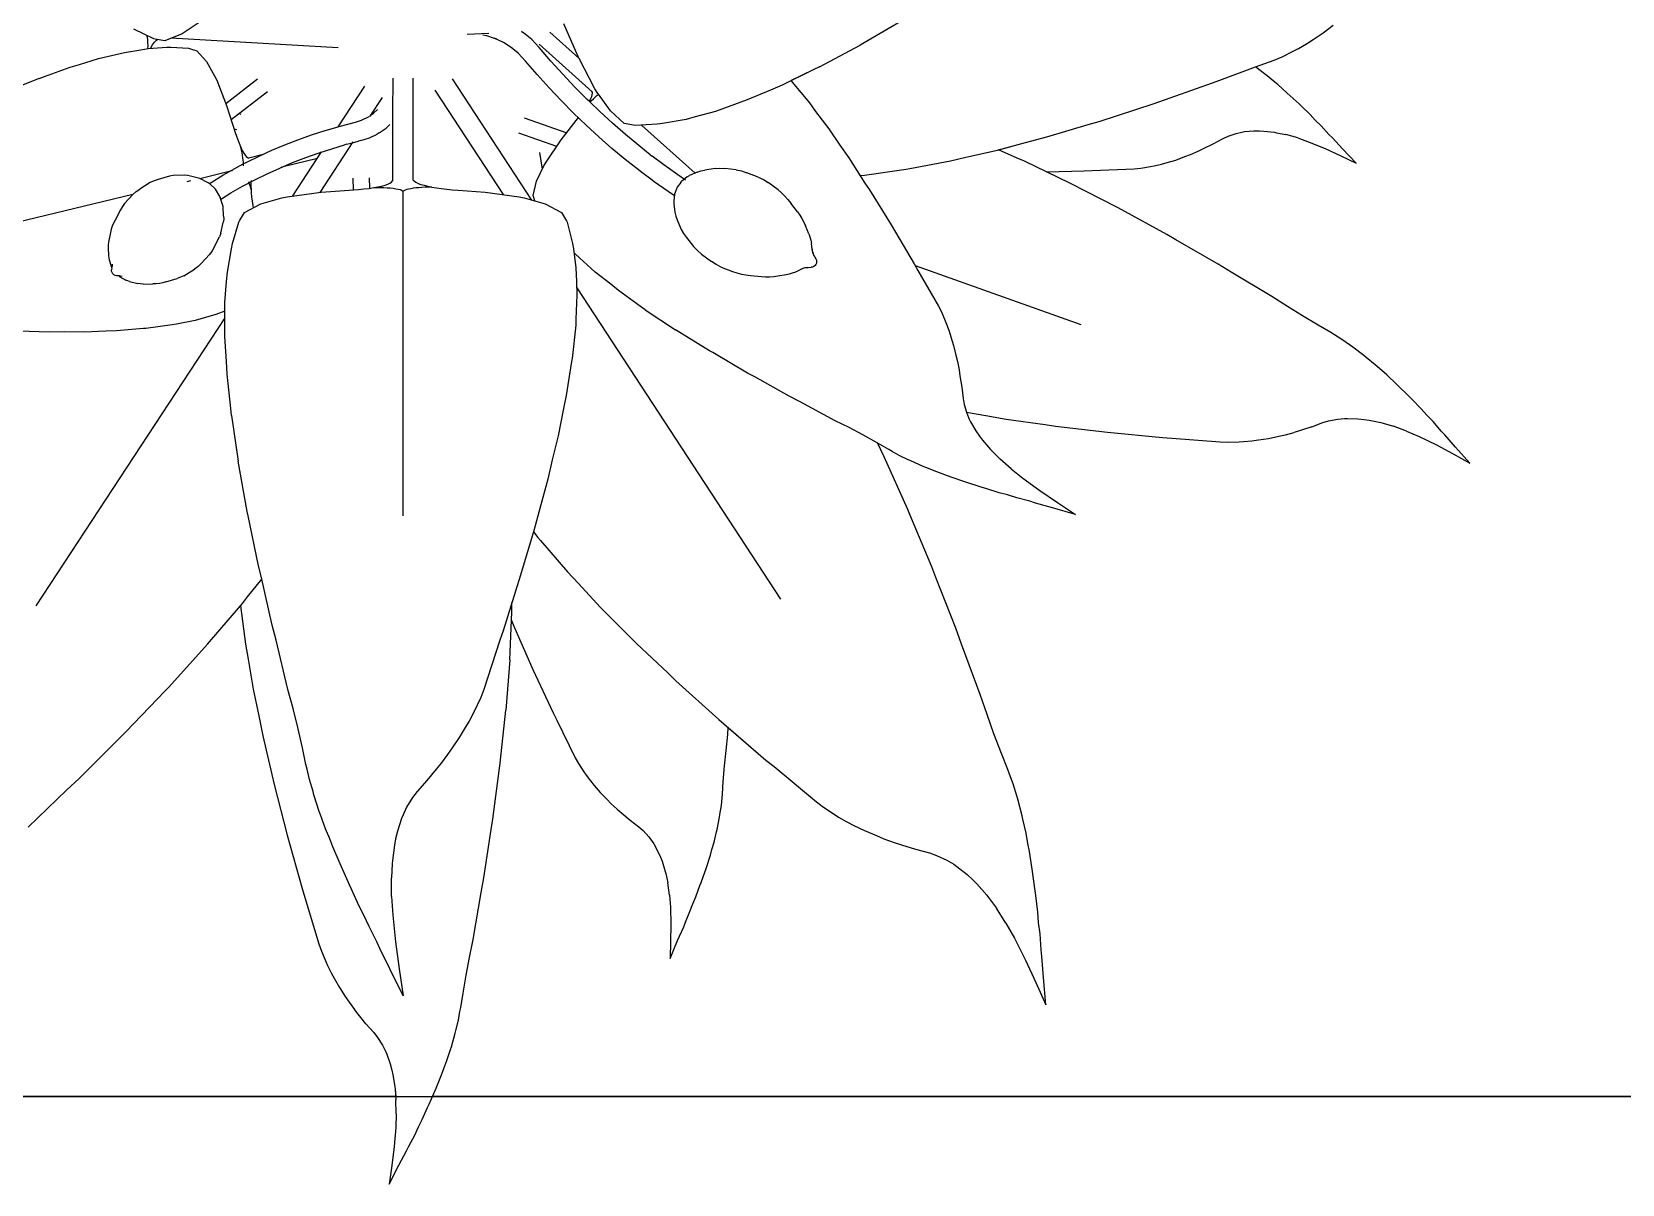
# Model space of a CAD drawing. Header units: metres. Extents: x 244.4 to 340.3, y -4.1 to 64.3.
# Drawn here: x 244.871 to 245.418, y 31.322 to 31.719 of the extents above; entities that cross this region are included whole.
import ezdxf

# ---------------------------------------------------------------- set-up
doc = ezdxf.new("R2010")
doc.units = ezdxf.units.M
doc.layers.add('Edges', color=7, linetype='Continuous')

msp = doc.modelspace()

# ---------------------------------------------------------------- linework, layer by layer
at = {"layer": 'Edges'}
for p, q in [((244.9126, 31.71623), (244.90576, 31.7195)), ((244.92852, 31.72206), (244.92232, 31.71792)), ((245.03919, 31.71882), (245.03987, 31.71831)), ((245.0589, 31.70961), (245.0537, 31.72132)), ((245.17085, 31.72282), (245.15566, 31.71406)), ((245.31499, 31.7183), (245.31846, 31.72094)), ((244.91038, 31.71708), (244.91033, 31.71731)), ((244.91051, 31.71606), (244.91038, 31.71708)), ((244.9106, 31.71498), (244.91051, 31.71606)), ((244.91062, 31.71384), (244.9106, 31.71498)), ((244.9106, 31.71285), (244.91062, 31.71384)), ((244.91063, 31.71286), (244.91707, 31.7133)), ((244.91157, 31.71307), (244.91221, 31.71416)), ((244.91221, 31.71416), (244.91288, 31.71506)), ((244.91314, 31.71609), (244.9126, 31.71623)), ((244.91288, 31.71506), (244.91355, 31.71577)), ((244.91638, 31.71556), (244.91314, 31.71609)), ((244.91355, 31.71577), (244.91385, 31.71598)), ((244.92232, 31.71792), (244.91638, 31.71556)), ((244.91707, 31.7133), (244.9185, 31.71331)), ((244.976, 31.7131), (244.91847, 31.71639)), ((244.9185, 31.71331), (244.92452, 31.71298)), ((245.02791, 31.71809), (245.02046, 31.71767)), ((245.02586, 31.71757), (245.02713, 31.71731)), ((245.02713, 31.71731), (245.02973, 31.71647)), ((245.03291, 31.71495), (245.02973, 31.71647)), ((245.03052, 31.71616), (245.03003, 31.71633)), ((245.03588, 31.71303), (245.03291, 31.71495)), ((245.03556, 31.71323), (245.0352, 31.71354)), ((245.03794, 31.71125), (245.03556, 31.71323)), ((245.04268, 31.71596), (245.03987, 31.71831)), ((245.04525, 31.71324), (245.04268, 31.71596)), ((245.04519, 31.7144), (245.06343, 31.69801)), ((245.04928, 31.70857), (245.04525, 31.71324)), ((245.0589, 31.70961), (245.04892, 31.71856)), ((245.14171, 31.70657), (245.15566, 31.71406)), ((245.30646, 31.71288), (245.30928, 31.71453)), ((245.30928, 31.71453), (245.31157, 31.71603)), ((245.31157, 31.71603), (245.31499, 31.7183)), ((244.88706, 31.70743), (244.89355, 31.70942)), ((244.89355, 31.70942), (244.9025, 31.71155)), ((244.9025, 31.71155), (244.90813, 31.71248)), ((244.90813, 31.71248), (244.91063, 31.71286)), ((244.9115, 31.71292), (244.91157, 31.71307)), ((244.92452, 31.71298), (244.92495, 31.71289)), ((244.92495, 31.71289), (244.92742, 31.71212)), ((244.92742, 31.71212), (244.93076, 31.70837)), ((244.93076, 31.70837), (244.93367, 31.70326)), ((245.04048, 31.70856), (245.03794, 31.71125)), ((245.0445, 31.7039), (245.04048, 31.70856)), ((245.05338, 31.70404), (245.04928, 31.70857)), ((245.05895, 31.70949), (245.0589, 31.70961)), ((245.06436, 31.69902), (245.05895, 31.70949)), ((245.29174, 31.70654), (245.29815, 31.70889)), ((245.29815, 31.70889), (245.30093, 31.71005)), ((245.30093, 31.71005), (245.3049, 31.71207)), ((245.3049, 31.71207), (245.30646, 31.71288)), ((244.87313, 31.70262), (244.86157, 31.69795)), ((244.87313, 31.70262), (244.87497, 31.70326)), ((244.87497, 31.70326), (244.88378, 31.70644)), ((244.88378, 31.70644), (244.88706, 31.70743)), ((244.93367, 31.70326), (244.93432, 31.70196)), ((244.93739, 31.69399), (244.94833, 31.70245)), ((244.99481, 31.70266), (244.99477, 31.69077)), ((245.0019, 31.66761), (245.0019, 31.70266)), ((245.01534, 31.70241), (245.04263, 31.66076)), ((245.04861, 31.69936), (245.0445, 31.7039)), ((245.05754, 31.69963), (245.05338, 31.70404)), ((245.13947, 31.70551), (245.12879, 31.70028)), ((245.13947, 31.70551), (245.13195, 31.70183)), ((245.14171, 31.70657), (245.13947, 31.70551)), ((245.27695, 31.70103), (245.28036, 31.70236)), ((245.28036, 31.70236), (245.29174, 31.70654)), ((245.29218, 31.70622), (245.29174, 31.70654)), ((245.29287, 31.70567), (245.29218, 31.70622)), ((245.29577, 31.70349), (245.29287, 31.70567)), ((245.29778, 31.70177), (245.29577, 31.70349)), ((244.93432, 31.70196), (244.93766, 31.6933)), ((244.95175, 31.69803), (244.93924, 31.68835)), ((244.97605, 31.68596), (244.98522, 31.69991)), ((245.03292, 31.66261), (245.00941, 31.69853)), ((245.05279, 31.69494), (245.04861, 31.69936)), ((245.06179, 31.69535), (245.05754, 31.69963)), ((245.0633, 31.69639), (245.06349, 31.697)), ((245.06343, 31.69801), (245.06348, 31.69791)), ((245.06356, 31.69751), (245.06348, 31.69791)), ((245.06349, 31.697), (245.06356, 31.69751)), ((245.06536, 31.69745), (245.06436, 31.69902)), ((245.06511, 31.69673), (245.06559, 31.69713)), ((245.06559, 31.69713), (245.06536, 31.69745)), ((245.06972, 31.69141), (245.06559, 31.69713)), ((245.12478, 31.69859), (245.11685, 31.69519)), ((245.12879, 31.70028), (245.12478, 31.69859)), ((245.13195, 31.70183), (245.13232, 31.70136)), ((245.13232, 31.70136), (245.13821, 31.69415)), ((245.2568, 31.69401), (245.27695, 31.70103)), ((245.29937, 31.70051), (245.29778, 31.70177)), ((245.30266, 31.69755), (245.29937, 31.70051)), ((245.3067, 31.69383), (245.30266, 31.69755)), ((244.93766, 31.6933), (244.94076, 31.68359)), ((244.99114, 31.69602), (244.98696, 31.68965)), ((244.98827, 31.69067), (244.98956, 31.6919)), ((245.05704, 31.69065), (245.05279, 31.69494)), ((245.0625, 31.69467), (245.06179, 31.69535)), ((245.0625, 31.69467), (245.06259, 31.69484)), ((245.06277, 31.69441), (245.0625, 31.69467)), ((245.06259, 31.69484), (245.063, 31.69566)), ((245.06277, 31.69441), (245.06328, 31.69497)), ((245.06611, 31.6912), (245.06277, 31.69441)), ((245.063, 31.69566), (245.0633, 31.69639)), ((245.06328, 31.69497), (245.06391, 31.69561)), ((245.06391, 31.69561), (245.06453, 31.6962)), ((245.06453, 31.6962), (245.06511, 31.69673)), ((245.07447, 31.68712), (245.06972, 31.69141)), ((245.11685, 31.69519), (245.10585, 31.69126)), ((245.13821, 31.69415), (245.14032, 31.69122)), ((245.2379, 31.68782), (245.2568, 31.69401)), ((245.30749, 31.69301), (245.3067, 31.69383)), ((245.31049, 31.69015), (245.30749, 31.69301)), ((244.94198, 31.69047), (244.94254, 31.69033)), ((244.97155, 31.68465), (244.97605, 31.68596)), ((244.97605, 31.68596), (244.97717, 31.68629)), ((244.97717, 31.68629), (244.98206, 31.68757)), ((244.98206, 31.68757), (244.98411, 31.68825)), ((244.98411, 31.68825), (244.98669, 31.68951)), ((244.98692, 31.68958), (244.98681, 31.68941)), ((244.98709, 31.68985), (244.98827, 31.69067)), ((244.99252, 31.68552), (244.9938, 31.68675)), ((244.99477, 31.69077), (244.99478, 31.66747)), ((245.04008, 31.68906), (245.0547, 31.68386)), ((245.05284, 31.68145), (245.05879, 31.68914)), ((245.06137, 31.68648), (245.05704, 31.69065)), ((245.06578, 31.68244), (245.06137, 31.68648)), ((245.0705, 31.68717), (245.06611, 31.6912)), ((245.07497, 31.68327), (245.0705, 31.68717)), ((245.07768, 31.6865), (245.07447, 31.68712)), ((245.07824, 31.68644), (245.07768, 31.6865)), ((245.08588, 31.68685), (245.07824, 31.68644)), ((245.08041, 31.68656), (245.09885, 31.67001)), ((245.08769, 31.68706), (245.08588, 31.68685)), ((245.09576, 31.6885), (245.08769, 31.68706)), ((245.09887, 31.68933), (245.09576, 31.6885)), ((245.10585, 31.69126), (245.09887, 31.68933)), ((245.14032, 31.69122), (245.14485, 31.68524)), ((245.21995, 31.68246), (245.23412, 31.68674)), ((245.23412, 31.68674), (245.2379, 31.68782)), ((245.31226, 31.68823), (245.31049, 31.69015)), ((245.31431, 31.68626), (245.31226, 31.68823)), ((245.31699, 31.68333), (245.31431, 31.68626)), ((244.94113, 31.68492), (244.94027, 31.68514)), ((244.94076, 31.68359), (244.94125, 31.68219)), ((244.94125, 31.68219), (244.94173, 31.68089)), ((244.94173, 31.68089), (244.94222, 31.6797)), ((244.95768, 31.67974), (244.96221, 31.68149)), ((244.96221, 31.68149), (244.96684, 31.68313)), ((244.96684, 31.68313), (244.97155, 31.68465)), ((244.98112, 31.68074), (244.96973, 31.66339)), ((244.979, 31.67992), (244.98089, 31.6804)), ((244.98089, 31.6804), (244.98308, 31.68097)), ((244.98389, 31.68121), (244.98308, 31.68097)), ((244.98389, 31.68121), (244.9868, 31.68214)), ((244.9868, 31.68214), (244.98944, 31.68343)), ((244.99016, 31.68388), (244.98944, 31.68343)), ((244.99016, 31.68388), (244.99252, 31.68552)), ((245.05126, 31.67915), (245.0382, 31.6838)), ((245.04759, 31.67379), (245.05284, 31.68145)), ((245.07026, 31.67853), (245.06578, 31.68244)), ((245.07951, 31.6795), (245.07497, 31.68327)), ((245.14485, 31.68524), (245.14865, 31.67962)), ((245.20291, 31.67793), (245.21255, 31.68056)), ((245.2033, 31.67803), (245.21255, 31.68056)), ((245.21255, 31.68056), (245.21995, 31.68246)), ((245.27719, 31.68008), (245.28054, 31.68193)), ((245.28054, 31.68193), (245.28226, 31.68273)), ((245.28226, 31.68273), (245.28501, 31.68366)), ((245.28501, 31.68366), (245.28702, 31.68411)), ((245.28702, 31.68411), (245.28795, 31.68428)), ((245.28795, 31.68428), (245.29117, 31.68456)), ((245.29117, 31.68456), (245.2931, 31.68454)), ((245.2931, 31.68454), (245.29458, 31.68449)), ((245.29458, 31.68449), (245.2982, 31.68407)), ((245.2982, 31.68407), (245.29896, 31.68392)), ((245.29896, 31.68392), (245.30212, 31.68327)), ((245.30623, 31.68211), (245.30212, 31.68327)), ((245.30623, 31.68211), (245.31021, 31.68069)), ((245.31021, 31.68069), (245.31567, 31.67845)), ((245.31818, 31.68218), (245.31699, 31.68333)), ((245.32167, 31.67837), (245.31818, 31.68218)), ((244.94222, 31.6797), (244.9427, 31.67862)), ((244.94222, 31.6797), (244.94246, 31.67882)), ((244.94246, 31.67882), (244.94268, 31.67792)), ((244.94268, 31.67792), (244.94288, 31.67703)), ((244.9427, 31.67862), (244.94316, 31.67768)), ((244.94288, 31.67703), (244.94306, 31.67615)), ((244.94306, 31.67615), (244.94319, 31.67531)), ((244.94316, 31.67768), (244.94361, 31.67687)), ((244.94319, 31.67531), (244.9433, 31.67452)), ((244.94361, 31.67687), (244.94404, 31.67621)), ((244.94404, 31.67621), (244.94444, 31.67571)), ((244.94444, 31.67571), (244.94482, 31.67537)), ((244.94462, 31.6738), (244.94888, 31.67589)), ((244.94482, 31.67537), (244.9452, 31.6752)), ((244.94531, 31.67519), (244.9452, 31.6752)), ((244.95022, 31.67637), (244.94531, 31.67519)), ((244.94888, 31.67589), (244.95324, 31.67787)), ((244.95324, 31.67787), (244.95768, 31.67974)), ((244.95718, 31.67229), (244.96895, 31.67514)), ((244.96037, 31.67363), (244.96489, 31.67538)), ((244.96042, 31.66216), (244.97035, 31.67728)), ((244.96489, 31.67538), (244.9695, 31.67701)), ((244.9695, 31.67701), (244.97421, 31.67852)), ((244.97421, 31.67852), (244.97819, 31.67969)), ((244.979, 31.67992), (244.97819, 31.67969)), ((245.04635, 31.67142), (245.04549, 31.67714)), ((245.07482, 31.67475), (245.07026, 31.67853)), ((245.08345, 31.67636), (245.07951, 31.6795)), ((245.08345, 31.67636), (245.08413, 31.67585)), ((245.08814, 31.67284), (245.08413, 31.67585)), ((245.14865, 31.67962), (245.15173, 31.67528)), ((245.15173, 31.67528), (245.15731, 31.66659)), ((245.18675, 31.67423), (245.19209, 31.6755)), ((245.19209, 31.6755), (245.20291, 31.67793)), ((245.20971, 31.6752), (245.2033, 31.67803)), ((245.2122, 31.67411), (245.20971, 31.6752)), ((245.26429, 31.67452), (245.26738, 31.67568)), ((245.26738, 31.67568), (245.26939, 31.67643)), ((245.26939, 31.67643), (245.27198, 31.67754)), ((245.27198, 31.67754), (245.2738, 31.67844)), ((245.2738, 31.67844), (245.27719, 31.68008)), ((245.31567, 31.67845), (245.32103, 31.67599)), ((245.32103, 31.67599), (245.32631, 31.67345)), ((245.32631, 31.67345), (245.32167, 31.67837)), ((244.92845, 31.66821), (244.93904, 31.67078)), ((244.93638, 31.66926), (244.94046, 31.67159)), ((244.93904, 31.67078), (244.93973, 31.67094)), ((244.94046, 31.67159), (244.9434, 31.67318)), ((244.9433, 31.67452), (244.94337, 31.67381)), ((244.94337, 31.67381), (244.9434, 31.67318)), ((244.94339, 31.67265), (244.94337, 31.67251)), ((244.9434, 31.67295), (244.94339, 31.67265)), ((244.9434, 31.67318), (244.94462, 31.6738)), ((244.9434, 31.67318), (244.9434, 31.67315)), ((244.94735, 31.66771), (244.9516, 31.6698)), ((244.9516, 31.6698), (244.95594, 31.67177)), ((244.95594, 31.67177), (244.96037, 31.67363)), ((244.95641, 31.67211), (244.95652, 31.67213)), ((245.04432, 31.66723), (245.04688, 31.67252)), ((245.04688, 31.67252), (245.04759, 31.67379)), ((245.07944, 31.67109), (245.07482, 31.67475)), ((245.08012, 31.67058), (245.07944, 31.67109)), ((245.08415, 31.66756), (245.08012, 31.67058)), ((245.0929, 31.66944), (245.08814, 31.67284)), ((245.09561, 31.66762), (245.0929, 31.66944)), ((245.09962, 31.67036), (245.09698, 31.66918)), ((245.09893, 31.66993), (245.09885, 31.67001)), ((245.09962, 31.67036), (245.1009, 31.67081)), ((245.1009, 31.67081), (245.10224, 31.67106)), ((245.10575, 31.67162), (245.10224, 31.67106)), ((245.10575, 31.67162), (245.10741, 31.6717)), ((245.10741, 31.6717), (245.10909, 31.67155)), ((245.11306, 31.67113), (245.10909, 31.67155)), ((245.11306, 31.67113), (245.11489, 31.67075)), ((245.11489, 31.67075), (245.11667, 31.67016)), ((245.1206, 31.66862), (245.11667, 31.67016)), ((245.15718, 31.66934), (245.17145, 31.67136)), ((245.17145, 31.67136), (245.17278, 31.67163)), ((245.17278, 31.67163), (245.18675, 31.67423)), ((245.22786, 31.6666), (245.2122, 31.67411)), ((245.21975, 31.67049), (245.2327, 31.67077)), ((245.22786, 31.6666), (245.21975, 31.67049)), ((245.2327, 31.67077), (245.23551, 31.67094)), ((245.23551, 31.67094), (245.24993, 31.67152)), ((245.24993, 31.67152), (245.25222, 31.67172)), ((245.25222, 31.67172), (245.25558, 31.67227)), ((245.25558, 31.67227), (245.25689, 31.6725)), ((245.25689, 31.6725), (245.25931, 31.67306)), ((245.25931, 31.67306), (245.26131, 31.67364)), ((245.26131, 31.67364), (245.26429, 31.67452)), ((244.90654, 31.66366), (244.90782, 31.66453)), ((244.91141, 31.66675), (244.90782, 31.66453)), ((244.91274, 31.6674), (244.91141, 31.66675)), ((244.91417, 31.66785), (244.91274, 31.6674)), ((244.918, 31.66898), (244.91417, 31.66785)), ((244.91931, 31.66918), (244.918, 31.66898)), ((244.92313, 31.66926), (244.91931, 31.66918)), ((244.92422, 31.66923), (244.92313, 31.66926)), ((244.92412, 31.66717), (244.92534, 31.66747)), ((244.92528, 31.66898), (244.92422, 31.66923)), ((244.92845, 31.66821), (244.92528, 31.66898)), ((244.93133, 31.66664), (244.92845, 31.66821)), ((244.93168, 31.66645), (244.93133, 31.66664)), ((244.93173, 31.6664), (244.93168, 31.66645)), ((244.93173, 31.6664), (244.9324, 31.66682)), ((244.9338, 31.66445), (244.93173, 31.6664)), ((244.9324, 31.66682), (244.93638, 31.66926)), ((244.93536, 31.66198), (244.9338, 31.66445)), ((244.93913, 31.66318), (244.94319, 31.6655)), ((244.94319, 31.6655), (244.94735, 31.66771)), ((244.9456, 31.66617), (244.94535, 31.667)), ((244.94584, 31.6653), (244.9456, 31.66617)), ((244.94607, 31.66442), (244.94584, 31.6653)), ((244.94604, 31.66659), (244.94603, 31.66556)), ((244.94603, 31.66556), (244.94607, 31.66442)), ((244.94608, 31.66742), (244.94604, 31.66659)), ((244.94607, 31.66442), (244.94615, 31.66316)), ((244.97015, 31.66344), (244.98305, 31.66437)), ((244.9813, 31.66424), (244.98119, 31.66828)), ((244.98305, 31.66437), (244.98492, 31.66455)), ((244.98492, 31.66455), (244.98667, 31.66476)), ((244.98667, 31.66476), (244.98829, 31.66501)), ((244.98677, 31.66844), (244.98687, 31.66479)), ((244.98829, 31.66501), (244.98976, 31.66527)), ((244.98829, 31.66501), (244.98945, 31.66504)), ((244.98945, 31.66504), (244.99062, 31.66505)), ((244.98976, 31.66527), (244.99107, 31.66557)), ((244.99062, 31.66505), (244.99178, 31.66503)), ((244.99107, 31.66557), (244.9922, 31.66588)), ((244.99178, 31.66503), (244.99292, 31.66498)), ((244.9922, 31.66588), (244.99314, 31.66621)), ((244.99292, 31.66498), (244.994, 31.6649)), ((244.99314, 31.66621), (244.99388, 31.66656)), ((244.99388, 31.66656), (244.99441, 31.66692)), ((244.994, 31.6649), (244.995, 31.66479)), ((244.99441, 31.66692), (244.99474, 31.66734)), ((244.99478, 31.66747), (244.99474, 31.66734)), ((244.995, 31.66479), (244.99591, 31.66466)), ((244.99591, 31.66466), (244.99669, 31.66451)), ((244.99669, 31.66451), (244.99734, 31.66435)), ((244.99734, 31.66435), (244.99784, 31.66416)), ((244.99784, 31.66416), (244.99818, 31.66397)), ((244.99818, 31.66397), (244.99835, 31.66377)), ((244.99866, 31.66396), (244.99835, 31.66377)), ((244.99909, 31.66415), (244.99866, 31.66396)), ((244.99963, 31.66433), (244.99909, 31.66415)), ((245.00029, 31.66449), (244.99963, 31.66433)), ((245.00105, 31.66464), (245.00029, 31.66449)), ((245.0019, 31.66478), (245.00105, 31.66464)), ((245.00221, 31.66728), (245.0019, 31.66761)), ((245.00283, 31.6649), (245.0019, 31.66478)), ((245.00227, 31.66722), (245.00221, 31.66728)), ((245.00227, 31.66722), (245.00283, 31.66685)), ((245.00283, 31.66685), (245.00357, 31.66649)), ((245.00384, 31.665), (245.00283, 31.6649)), ((245.00357, 31.66649), (245.0045, 31.66614)), ((245.0049, 31.66508), (245.00384, 31.665)), ((245.0045, 31.66614), (245.00561, 31.66581)), ((245.00601, 31.66514), (245.0049, 31.66508)), ((245.00561, 31.66581), (245.00688, 31.66549)), ((245.00715, 31.66518), (245.00601, 31.66514)), ((245.00688, 31.66549), (245.0083, 31.6652)), ((245.0083, 31.6652), (245.00715, 31.66518)), ((245.0083, 31.6652), (245.00988, 31.66492)), ((245.00988, 31.66492), (245.01158, 31.66468)), ((245.01158, 31.66468), (245.0134, 31.66445)), ((245.0134, 31.66445), (245.01533, 31.66426)), ((245.01533, 31.66426), (245.01735, 31.6641)), ((245.01735, 31.6641), (245.0266, 31.66344)), ((245.04312, 31.66235), (245.04432, 31.66723)), ((245.08483, 31.66705), (245.08415, 31.66756)), ((245.0896, 31.66365), (245.08483, 31.66705)), ((245.09273, 31.66515), (245.09199, 31.66329)), ((245.09392, 31.66676), (245.09273, 31.66515)), ((245.09392, 31.66676), (245.09424, 31.66713)), ((245.09617, 31.66869), (245.09424, 31.66713)), ((245.09617, 31.66869), (245.09698, 31.66918)), ((245.1206, 31.66862), (245.12236, 31.6678)), ((245.12236, 31.6678), (245.12402, 31.6668)), ((245.12741, 31.66426), (245.12402, 31.6668)), ((245.12741, 31.66426), (245.12861, 31.66322)), ((245.15563, 31.66921), (245.15718, 31.66934)), ((245.15731, 31.66659), (245.15888, 31.66427)), ((245.15888, 31.66427), (245.16632, 31.65217)), ((245.24421, 31.65818), (245.22786, 31.6666)), ((244.90542, 31.66265), (244.85766, 31.65109)), ((244.90179, 31.65849), (244.90114, 31.65742)), ((244.90252, 31.65952), (244.90179, 31.65849)), ((244.9054, 31.66263), (244.90252, 31.65952)), ((244.9054, 31.66263), (244.90542, 31.66265)), ((244.90542, 31.66265), (244.90654, 31.66366)), ((244.93536, 31.66198), (244.93548, 31.66161)), ((244.93647, 31.65848), (244.93548, 31.66161)), ((244.93588, 31.66119), (244.93566, 31.66105)), ((244.93588, 31.66119), (244.93913, 31.66318)), ((244.94384, 31.65642), (244.94948, 31.65943)), ((244.94615, 31.66316), (244.94628, 31.66181)), ((244.94628, 31.66181), (244.94645, 31.66038)), ((244.94645, 31.66038), (244.94666, 31.65886)), ((244.94666, 31.65886), (244.9468, 31.65799)), ((244.94948, 31.65943), (244.95665, 31.66149)), ((244.95665, 31.66149), (244.95845, 31.6619)), ((244.95845, 31.6619), (244.97015, 31.66344)), ((244.99835, 31.66377), (244.99835, 31.55208)), ((245.0266, 31.66344), (245.03829, 31.6619)), ((245.03829, 31.6619), (245.0401, 31.66149)), ((245.0401, 31.66149), (245.04726, 31.65943)), ((245.04371, 31.66045), (245.04312, 31.66235)), ((245.04726, 31.65943), (245.0529, 31.65642)), ((245.09176, 31.66219), (245.0896, 31.66365)), ((245.09184, 31.66282), (245.09153, 31.66036)), ((245.09153, 31.66036), (245.09155, 31.65941)), ((245.09155, 31.65941), (245.09193, 31.65655)), ((245.09188, 31.66211), (245.09176, 31.66219)), ((245.09199, 31.66329), (245.09184, 31.66282)), ((245.12861, 31.66322), (245.12974, 31.66211)), ((245.12974, 31.66211), (245.1308, 31.66094)), ((245.1308, 31.66094), (245.13179, 31.6597)), ((245.13411, 31.65673), (245.13179, 31.6597)), ((244.89927, 31.65382), (244.89876, 31.6528)), ((244.90114, 31.65742), (244.89927, 31.65382)), ((244.93568, 31.64933), (244.93649, 31.65306)), ((244.93662, 31.65522), (244.93647, 31.65848)), ((244.93666, 31.65413), (244.93649, 31.65306)), ((244.93662, 31.65522), (244.93666, 31.65413)), ((244.93972, 31.64577), (244.94192, 31.6531)), ((244.94192, 31.6531), (244.94216, 31.6536)), ((244.94216, 31.6536), (244.94384, 31.65642)), ((245.0529, 31.65642), (245.05458, 31.6536)), ((245.05458, 31.6536), (245.05482, 31.6531)), ((245.05482, 31.6531), (245.05674, 31.64577)), ((245.09193, 31.65655), (245.09222, 31.65522)), ((245.09222, 31.65522), (245.09272, 31.65395)), ((245.09272, 31.65395), (245.09409, 31.65067)), ((245.13411, 31.65673), (245.13492, 31.65557)), ((245.13492, 31.65557), (245.13566, 31.65437)), ((245.13566, 31.65437), (245.13631, 31.65312)), ((245.13631, 31.65312), (245.13689, 31.65183)), ((245.24566, 31.65737), (245.24421, 31.65818)), ((245.26121, 31.64888), (245.24566, 31.65737)), ((244.89775, 31.64958), (244.89703, 31.64626)), ((244.898, 31.65069), (244.89775, 31.64958)), ((244.89834, 31.65176), (244.898, 31.65069)), ((244.89876, 31.6528), (244.89834, 31.65176)), ((244.93339, 31.64453), (244.93524, 31.64807)), ((244.93568, 31.64933), (244.93524, 31.64807)), ((245.09409, 31.65067), (245.0949, 31.64922)), ((245.0949, 31.64922), (245.09591, 31.64787)), ((245.09591, 31.64787), (245.09836, 31.64472)), ((245.13801, 31.64913), (245.13689, 31.65183)), ((245.13801, 31.64913), (245.1384, 31.64805)), ((245.1384, 31.64805), (245.13869, 31.64694)), ((245.16632, 31.65217), (245.17427, 31.6388)), ((245.26429, 31.64707), (245.26121, 31.64888)), ((244.89691, 31.64535), (244.89689, 31.64443)), ((244.89689, 31.64443), (244.89703, 31.6415)), ((244.89703, 31.64626), (244.89691, 31.64535)), ((244.93268, 31.64322), (244.93179, 31.64203)), ((244.93339, 31.64453), (244.93268, 31.64322)), ((244.93793, 31.63592), (244.9393, 31.644)), ((244.9393, 31.644), (244.93972, 31.64577)), ((245.05674, 31.64577), (245.05701, 31.644)), ((245.05701, 31.644), (245.05788, 31.6374)), ((245.05771, 31.64213), (245.05719, 31.64267)), ((245.06453, 31.63597), (245.05771, 31.64213)), ((245.09836, 31.64472), (245.09965, 31.64336)), ((245.09965, 31.64336), (245.10109, 31.64216)), ((245.10109, 31.64216), (245.10447, 31.63963)), ((245.13869, 31.64694), (245.13889, 31.64582)), ((245.13917, 31.6438), (245.13889, 31.64582)), ((245.13909, 31.64385), (245.13917, 31.64323)), ((245.13917, 31.6438), (245.13921, 31.64323)), ((245.13925, 31.64305), (245.13917, 31.64323)), ((245.13925, 31.64305), (245.13923, 31.643)), ((245.13923, 31.643), (245.13928, 31.64242)), ((245.13923, 31.643), (245.13948, 31.64227)), ((245.13948, 31.64227), (245.13979, 31.6415)), ((245.13948, 31.64227), (245.13992, 31.64135)), ((245.27889, 31.63869), (245.26429, 31.64707)), ((244.89703, 31.6415), (244.89709, 31.64085)), ((244.89709, 31.64085), (244.89724, 31.64022)), ((244.89724, 31.64022), (244.89796, 31.63796)), ((244.89796, 31.63796), (244.8981, 31.63766)), ((244.8982, 31.63739), (244.89807, 31.63674)), ((244.89809, 31.63625), (244.89807, 31.63674)), ((244.8981, 31.63766), (244.89822, 31.63746)), ((244.89822, 31.63746), (244.8982, 31.63739)), ((244.89821, 31.63815), (244.89826, 31.63804)), ((244.89822, 31.63746), (244.8983, 31.63784)), ((244.89824, 31.63869), (244.89826, 31.63804)), ((244.89826, 31.63804), (244.89825, 31.63792)), ((244.89825, 31.63792), (244.8983, 31.63784)), ((244.92299, 31.63469), (244.92659, 31.63692)), ((244.92783, 31.63784), (244.92659, 31.63692)), ((244.92892, 31.63893), (244.92783, 31.63784)), ((244.92892, 31.63893), (244.93179, 31.64203)), ((245.05788, 31.6374), (245.05806, 31.63271)), ((245.10609, 31.63857), (245.10447, 31.63963)), ((245.10782, 31.63769), (245.10609, 31.63857)), ((245.10782, 31.63769), (245.11176, 31.63614)), ((245.13349, 31.6361), (245.13534, 31.63693)), ((245.13526, 31.63697), (245.13603, 31.63726)), ((245.13534, 31.63693), (245.13585, 31.63719)), ((245.13603, 31.63726), (245.13606, 31.6373)), ((245.13606, 31.6373), (245.13658, 31.63756)), ((245.13606, 31.6373), (245.13683, 31.63749)), ((245.13683, 31.63749), (245.13758, 31.63761)), ((245.13683, 31.63749), (245.13783, 31.63758)), ((245.13783, 31.63758), (245.13883, 31.6376)), ((245.13931, 31.63768), (245.13883, 31.6376)), ((245.13976, 31.63788), (245.13931, 31.63768)), ((245.14015, 31.63819), (245.13976, 31.63788)), ((245.13992, 31.64135), (245.14044, 31.64048)), ((245.14045, 31.63859), (245.14015, 31.63819)), ((245.14044, 31.64048), (245.14063, 31.64003)), ((245.14063, 31.63905), (245.14045, 31.63859)), ((245.14063, 31.64003), (245.14069, 31.63954)), ((245.14069, 31.63954), (245.14063, 31.63905)), ((245.17427, 31.6388), (245.17555, 31.63646)), ((245.17461, 31.63819), (245.23161, 31.61789)), ((245.28331, 31.63598), (245.27889, 31.63869)), ((244.89824, 31.63578), (244.89809, 31.63625)), ((244.89851, 31.63536), (244.89824, 31.63578)), ((244.89887, 31.63502), (244.89851, 31.63536)), ((244.89931, 31.63478), (244.89887, 31.63502)), ((244.89978, 31.63466), (244.89931, 31.63478)), ((244.90044, 31.63467), (244.89978, 31.63466)), ((244.90054, 31.63466), (244.90044, 31.63467)), ((244.90046, 31.63473), (244.90054, 31.63466)), ((244.90054, 31.63466), (244.90069, 31.63452)), ((244.90109, 31.63461), (244.90054, 31.63466)), ((244.90096, 31.63432), (244.90069, 31.63452)), ((244.9007, 31.6348), (244.90097, 31.63462)), ((244.90097, 31.63462), (244.90076, 31.6347)), ((244.90096, 31.63432), (244.90304, 31.63319)), ((244.90173, 31.63446), (244.90109, 31.63461)), ((244.90119, 31.63453), (244.90109, 31.63461)), ((244.90363, 31.63292), (244.90304, 31.63319)), ((244.90426, 31.63274), (244.90363, 31.63292)), ((244.90426, 31.63274), (244.90711, 31.63204)), ((244.90801, 31.63189), (244.90711, 31.63204)), ((244.90893, 31.63182), (244.90801, 31.63189)), ((244.90893, 31.63182), (244.91233, 31.6319)), ((244.91346, 31.63193), (244.91233, 31.6319)), ((244.91458, 31.63206), (244.91346, 31.63193)), ((244.91568, 31.63228), (244.91458, 31.63206)), ((244.91677, 31.63259), (244.91568, 31.63228)), ((244.91677, 31.63259), (244.92066, 31.63374)), ((244.92184, 31.63417), (244.92066, 31.63374)), ((244.92299, 31.63469), (244.92184, 31.63417)), ((244.93711, 31.62549), (244.93765, 31.63271)), ((244.93765, 31.63271), (244.93793, 31.63592)), ((245.05806, 31.63271), (245.05822, 31.62807)), ((245.06985, 31.63175), (245.06453, 31.63597)), ((245.07252, 31.6296), (245.06985, 31.63175)), ((245.11176, 31.63614), (245.11328, 31.63567)), ((245.11328, 31.63567), (245.11481, 31.6353)), ((245.11481, 31.6353), (245.11637, 31.63501)), ((245.11637, 31.63501), (245.11794, 31.63482)), ((245.11794, 31.63482), (245.12169, 31.63442)), ((245.12169, 31.63442), (245.1231, 31.63434)), ((245.1231, 31.63434), (245.12451, 31.63434)), ((245.12451, 31.63434), (245.12592, 31.63445)), ((245.12592, 31.63445), (245.12732, 31.63464)), ((245.12732, 31.63464), (245.1302, 31.6351)), ((245.1302, 31.6351), (245.13133, 31.63535)), ((245.13133, 31.63535), (245.13242, 31.63568)), ((245.13242, 31.63568), (245.13349, 31.6361)), ((245.17555, 31.63646), (245.1826, 31.62429)), ((245.2973, 31.62759), (245.28331, 31.63598)), ((245.05822, 31.62807), (245.05786, 31.61977)), ((245.05814, 31.63055), (245.12824, 31.52342)), ((245.08013, 31.62414), (245.07252, 31.6296)), ((245.3027, 31.62415), (245.2973, 31.62759)), ((244.93042, 31.62032), (244.9269, 31.61934)), ((244.93398, 31.62133), (244.93042, 31.62032)), ((244.9371, 31.62253), (244.93398, 31.62133)), ((244.93709, 31.62018), (244.93711, 31.62549)), ((245.0817, 31.62299), (245.08013, 31.62414)), ((245.0817, 31.62299), (245.0921, 31.61611)), ((245.1826, 31.62429), (245.18363, 31.6223)), ((245.18363, 31.6223), (245.18544, 31.61802)), ((245.30794, 31.62091), (245.3027, 31.62415)), ((245.31333, 31.61767), (245.30794, 31.62091)), ((244.87656, 31.61529), (244.86624, 31.61561)), ((244.93709, 31.62018), (244.87201, 31.52111)), ((244.88188, 31.61537), (244.87656, 31.61529)), ((244.88866, 31.61532), (244.88188, 31.61537)), ((244.89616, 31.61566), (244.88866, 31.61532)), ((244.89977, 31.61575), (244.89616, 31.61566)), ((244.90905, 31.61652), (244.89977, 31.61575)), ((244.90991, 31.61657), (244.90905, 31.61652)), ((244.91892, 31.61776), (244.90991, 31.61657)), ((244.92048, 31.61808), (244.91892, 31.61776)), ((244.9269, 31.61934), (244.92048, 31.61808)), ((244.93707, 31.61381), (244.93709, 31.62018)), ((245.05779, 31.61774), (245.05656, 31.60627)), ((245.05786, 31.61977), (245.05779, 31.61774)), ((245.10385, 31.60885), (245.0921, 31.61611)), ((245.18544, 31.61802), (245.18629, 31.61568)), ((245.18629, 31.61568), (245.18689, 31.61369)), ((245.31764, 31.61516), (245.31333, 31.61767)), ((245.31886, 31.61439), (245.31764, 31.61516)), ((244.93759, 31.60519), (244.93707, 31.61381)), ((245.18689, 31.61369), (245.18782, 31.61065)), ((245.18782, 31.61065), (245.1886, 31.60737)), ((245.32142, 31.6128), (245.31886, 31.61439)), ((245.32436, 31.61073), (245.32142, 31.6128)), ((245.32519, 31.61017), (245.32436, 31.61073)), ((245.32903, 31.60726), (245.32519, 31.61017)), ((244.93782, 31.60085), (244.93759, 31.60519)), ((245.05637, 31.60519), (245.05455, 31.5935)), ((245.05656, 31.60627), (245.05637, 31.60519)), ((245.10495, 31.60824), (245.10385, 31.60885)), ((245.11691, 31.60124), (245.10495, 31.60824)), ((245.1886, 31.60737), (245.18913, 31.60521)), ((245.18913, 31.60521), (245.18969, 31.60235)), ((245.32978, 31.60661), (245.32903, 31.60726)), ((245.33294, 31.60406), (245.32978, 31.60661)), ((245.33513, 31.60208), (245.33294, 31.60406)), ((244.93912, 31.58903), (244.93782, 31.60085)), ((245.11938, 31.59992), (245.11691, 31.60124)), ((245.1313, 31.59325), (245.11938, 31.59992)), ((245.18969, 31.60235), (245.19, 31.60028)), ((245.19, 31.60028), (245.19063, 31.59638)), ((245.33685, 31.60062), (245.33513, 31.60208)), ((245.3404, 31.59725), (245.33685, 31.60062)), ((245.05455, 31.5935), (245.05358, 31.58903)), ((245.13506, 31.59133), (245.1313, 31.59325)), ((245.19063, 31.59638), (245.19107, 31.59242)), ((245.34473, 31.59302), (245.3404, 31.59725)), ((245.34557, 31.59209), (245.34473, 31.59302)), ((244.93936, 31.58657), (244.93912, 31.58903)), ((245.05358, 31.58903), (245.05176, 31.57967)), ((245.14709, 31.58484), (245.13506, 31.59133)), ((245.19107, 31.59242), (245.19145, 31.59042)), ((245.19145, 31.59042), (245.19227, 31.58775)), ((245.19227, 31.58775), (245.19893, 31.58663)), ((245.19227, 31.58775), (245.19236, 31.58744)), ((245.19236, 31.58744), (245.19322, 31.58538)), ((245.34877, 31.58886), (245.34557, 31.59209)), ((245.35065, 31.58672), (245.34877, 31.58886)), ((244.93936, 31.58657), (244.94168, 31.5709)), ((245.15191, 31.58244), (245.14709, 31.58484)), ((245.15662, 31.57996), (245.15191, 31.58244)), ((245.19322, 31.58538), (245.19367, 31.58442)), ((245.19367, 31.58442), (245.19549, 31.5813)), ((245.19893, 31.58663), (245.20587, 31.5854)), ((245.20587, 31.5854), (245.21936, 31.58351)), ((245.21936, 31.58351), (245.22289, 31.58297)), ((245.22289, 31.58297), (245.24077, 31.58089)), ((245.31104, 31.58272), (245.30503, 31.5808)), ((245.31104, 31.58272), (245.3149, 31.58416)), ((245.3149, 31.58416), (245.31688, 31.58476)), ((245.31688, 31.58476), (245.32001, 31.58536)), ((245.32001, 31.58536), (245.32229, 31.58556)), ((245.32229, 31.58556), (245.32335, 31.58563)), ((245.32335, 31.58563), (245.32697, 31.58551)), ((245.32697, 31.58551), (245.32914, 31.58526)), ((245.32914, 31.58526), (245.33079, 31.58504)), ((245.33079, 31.58504), (245.33482, 31.58418)), ((245.33482, 31.58418), (245.33566, 31.58394)), ((245.33566, 31.58394), (245.33915, 31.58291)), ((245.34367, 31.58125), (245.33915, 31.58291)), ((245.35282, 31.5845), (245.35065, 31.58672)), ((245.35565, 31.58123), (245.35282, 31.5845)), ((245.05176, 31.57967), (245.04968, 31.57131)), ((245.16154, 31.57721), (245.15662, 31.57996)), ((245.16549, 31.5749), (245.16154, 31.57721)), ((245.16394, 31.57237), (245.16159, 31.57718)), ((245.19549, 31.5813), (245.19674, 31.57952)), ((245.19674, 31.57952), (245.19775, 31.57815)), ((245.19775, 31.57815), (245.2005, 31.57496)), ((245.24077, 31.58089), (245.25972, 31.57907)), ((245.25972, 31.57907), (245.26297, 31.57886)), ((245.26297, 31.57886), (245.27959, 31.57756)), ((245.27959, 31.57756), (245.28223, 31.57746)), ((245.28223, 31.57746), (245.28612, 31.57757)), ((245.28612, 31.57757), (245.28762, 31.57764)), ((245.28762, 31.57764), (245.29042, 31.57789)), ((245.29042, 31.57789), (245.29273, 31.57821)), ((245.29273, 31.57821), (245.29616, 31.57873)), ((245.29616, 31.57873), (245.29974, 31.57949)), ((245.29974, 31.57949), (245.30205, 31.58)), ((245.30205, 31.58), (245.30503, 31.5808)), ((245.34367, 31.58125), (245.34803, 31.57936)), ((245.34803, 31.57936), (245.35395, 31.57647)), ((245.35395, 31.57647), (245.35974, 31.57338)), ((245.35691, 31.57994), (245.35565, 31.58123)), ((245.36056, 31.5757), (245.35691, 31.57994)), ((245.04968, 31.57131), (245.04819, 31.56472)), ((245.1721, 31.55424), (245.16394, 31.57237)), ((245.16666, 31.57428), (245.16549, 31.5749)), ((245.16915, 31.57289), (245.16666, 31.57428)), ((245.17223, 31.57142), (245.16915, 31.57289)), ((245.1731, 31.57098), (245.17223, 31.57142)), ((245.1774, 31.56909), (245.1731, 31.57098)), ((245.2005, 31.57496), (245.20112, 31.57432)), ((245.20112, 31.57432), (245.20382, 31.57163)), ((245.20764, 31.56827), (245.20382, 31.57163)), ((245.35974, 31.57338), (245.36541, 31.57023)), ((245.36541, 31.57023), (245.36056, 31.5757)), ((244.94478, 31.55364), (244.94168, 31.5709)), ((245.1783, 31.56875), (245.1774, 31.56909)), ((245.18204, 31.5672), (245.1783, 31.56875)), ((245.18482, 31.56623), (245.18204, 31.5672)), ((245.18695, 31.56539), (245.18482, 31.56623)), ((245.20764, 31.56827), (245.21163, 31.56511)), ((245.04819, 31.56472), (245.04471, 31.55208)), ((245.19169, 31.56381), (245.18695, 31.56539)), ((245.19767, 31.56185), (245.19169, 31.56381)), ((245.19892, 31.56152), (245.19767, 31.56185)), ((245.20351, 31.56005), (245.19892, 31.56152)), ((245.20642, 31.5593), (245.20351, 31.56005)), ((245.21163, 31.56511), (245.21748, 31.56086)), ((245.21748, 31.56086), (245.22355, 31.55671)), ((245.20961, 31.55827), (245.20642, 31.5593)), ((245.2141, 31.5571), (245.20961, 31.55827)), ((245.21599, 31.55647), (245.2141, 31.5571)), ((245.22191, 31.55488), (245.21599, 31.55647)), ((245.22974, 31.55259), (245.22191, 31.55488)), ((245.22355, 31.55671), (245.22974, 31.55259)), ((244.94513, 31.55208), (244.94478, 31.55364)), ((244.94866, 31.53484), (244.94513, 31.55208)), ((245.04471, 31.55208), (245.04384, 31.54863)), ((245.17277, 31.55256), (245.1721, 31.55424)), ((245.18031, 31.5346), (245.17277, 31.55256)), ((245.04324, 31.54661), (245.03872, 31.53133)), ((245.04384, 31.54863), (245.04324, 31.54661)), ((245.04324, 31.54661), (245.0448, 31.54462)), ((245.0448, 31.54462), (245.0457, 31.5436)), ((245.0457, 31.5436), (245.05494, 31.5328)), ((244.94952, 31.53138), (244.94866, 31.53484)), ((245.05494, 31.5328), (245.05871, 31.52881)), ((245.18169, 31.53092), (245.18031, 31.5346)), ((244.9449, 31.52418), (244.94976, 31.5303)), ((244.95332, 31.51446), (244.94952, 31.53138)), ((245.03872, 31.53133), (245.03283, 31.51248)), ((245.05871, 31.52881), (245.06622, 31.52066)), ((245.18859, 31.51343), (245.18169, 31.53092)), ((244.94242, 31.5211), (244.94312, 31.52191)), ((244.94312, 31.52191), (244.9449, 31.52418)), ((245.03583, 31.51901), (245.03586, 31.52217)), ((244.93114, 31.50789), (244.94242, 31.5211)), ((244.94242, 31.5211), (244.94419, 31.50792)), ((245.03519, 31.50527), (245.03583, 31.51901)), ((245.0357, 31.51624), (245.03583, 31.51901)), ((245.0357, 31.51624), (245.03575, 31.51611)), ((245.06622, 31.52066), (245.07332, 31.51362)), ((244.95469, 31.50928), (244.95332, 31.51446)), ((245.03283, 31.51248), (245.03169, 31.50928)), ((245.03575, 31.51611), (245.03687, 31.51328)), ((245.03687, 31.51328), (245.04308, 31.49918)), ((245.07332, 31.51362), (245.07866, 31.50817)), ((245.19053, 31.50797), (245.18859, 31.51343)), ((244.91776, 31.49318), (244.93114, 31.50789)), ((244.94419, 31.50792), (244.9451, 31.50275)), ((244.95876, 31.4924), (244.95469, 31.50928)), ((245.03169, 31.50928), (245.02617, 31.4923)), ((245.03508, 31.50255), (245.03519, 31.50527)), ((245.07866, 31.50817), (245.08946, 31.49804)), ((245.19699, 31.49066), (245.19053, 31.50797)), ((244.9451, 31.50275), (244.94682, 31.49247)), ((245.03508, 31.50255), (245.03373, 31.48524)), ((245.04308, 31.49918), (245.05002, 31.48434)), ((245.08946, 31.49804), (245.09228, 31.4953)), ((245.09228, 31.4953), (245.10709, 31.48203)), ((244.90302, 31.47782), (244.91649, 31.49189)), ((244.91649, 31.49189), (244.91776, 31.49318)), ((244.94682, 31.49247), (244.94872, 31.48329)), ((244.96058, 31.48581), (244.95876, 31.4924)), ((245.02516, 31.48963), (245.02265, 31.48429)), ((245.02617, 31.4923), (245.02516, 31.48963)), ((245.19932, 31.48378), (245.19699, 31.49066)), ((244.96223, 31.47925), (244.96058, 31.48581)), ((245.02265, 31.48429), (245.02116, 31.4815)), ((245.0318, 31.46696), (245.03373, 31.48524)), ((245.05002, 31.48434), (245.0513, 31.48183)), ((245.2017, 31.47713), (245.19932, 31.48378)), ((244.94872, 31.48329), (244.95008, 31.47638)), ((244.9638, 31.47228), (244.96223, 31.47925)), ((245.01979, 31.47925), (245.01771, 31.47579)), ((245.02116, 31.4815), (245.01979, 31.47925)), ((245.0513, 31.48183), (245.05766, 31.46888)), ((245.10709, 31.48203), (245.12325, 31.46809)), ((245.11013, 31.47689), (245.11031, 31.47924)), ((245.11031, 31.47924), (245.12325, 31.46809)), ((244.88691, 31.46178), (244.9002, 31.47508)), ((244.9002, 31.47508), (244.90302, 31.47782)), ((244.95008, 31.47638), (244.9532, 31.46311)), ((245.01771, 31.47579), (245.01526, 31.47228)), ((245.10951, 31.4714), (245.11013, 31.47689)), ((245.20431, 31.47028), (245.2017, 31.47713)), ((244.96496, 31.46658), (244.9638, 31.47228)), ((245.01145, 31.46698), (245.00975, 31.46494)), ((245.01367, 31.46994), (245.01145, 31.46698)), ((245.01526, 31.47228), (245.01367, 31.46994)), ((245.03157, 31.4653), (245.0318, 31.46696)), ((245.05766, 31.46888), (245.05876, 31.46686)), ((245.109, 31.4661), (245.10951, 31.4714)), ((245.12325, 31.46809), (245.1261, 31.4658)), ((245.20649, 31.46483), (245.20431, 31.47028)), ((244.88268, 31.45782), (244.88691, 31.46178)), ((244.9532, 31.46311), (244.95398, 31.45963)), ((244.96538, 31.46494), (244.96496, 31.46658)), ((244.96618, 31.46141), (244.96538, 31.46494)), ((245.00975, 31.46494), (245.0066, 31.46103)), ((245.02928, 31.44774), (245.03157, 31.4653)), ((245.05876, 31.46686), (245.06062, 31.46401)), ((245.06062, 31.46401), (245.06136, 31.46291)), ((245.06136, 31.46291), (245.06285, 31.46092)), ((245.10857, 31.46064), (245.109, 31.4661)), ((245.1261, 31.4658), (245.14065, 31.45366)), ((245.20704, 31.46322), (245.20649, 31.46483)), ((245.20829, 31.45985), (245.20704, 31.46322)), ((244.86938, 31.445), (244.88268, 31.45782)), ((244.95398, 31.45963), (244.9585, 31.4422)), ((244.9674, 31.45725), (244.96618, 31.46141)), ((244.96772, 31.45606), (244.9674, 31.45725)), ((244.96957, 31.45039), (244.96772, 31.45606)), ((245.00322, 31.45725), (245.00166, 31.4552)), ((245.0066, 31.46103), (245.00322, 31.45725)), ((245.06285, 31.46092), (245.06418, 31.45932)), ((245.06418, 31.45932), (245.0662, 31.45695)), ((245.0662, 31.45695), (245.0685, 31.45458)), ((245.10816, 31.45505), (245.1083, 31.4563)), ((245.1083, 31.4563), (245.10857, 31.46064)), ((245.20953, 31.45572), (245.20829, 31.45985)), ((244.99961, 31.45181), (244.9984, 31.44925)), ((245.00166, 31.4552), (244.99961, 31.45181)), ((245.0685, 31.45458), (245.07, 31.45305)), ((245.07, 31.45305), (245.07207, 31.45113)), ((245.07207, 31.45113), (245.07361, 31.44983)), ((245.10742, 31.44929), (245.10792, 31.45242)), ((245.10792, 31.45242), (245.10816, 31.45505)), ((245.14065, 31.45366), (245.14305, 31.45183)), ((245.14305, 31.45183), (245.14678, 31.4494)), ((245.20991, 31.45457), (245.20953, 31.45572)), ((245.21139, 31.44892), (245.20991, 31.45457)), ((244.97002, 31.44925), (244.96957, 31.45039)), ((244.97173, 31.4444), (244.97002, 31.44925)), ((244.99787, 31.44801), (244.99646, 31.44365)), ((244.9984, 31.44925), (244.99787, 31.44801)), ((245.02871, 31.44422), (245.02928, 31.44774)), ((245.07361, 31.44983), (245.07649, 31.44739)), ((245.07649, 31.44739), (245.07953, 31.44507)), ((245.07953, 31.44507), (245.08096, 31.44382)), ((245.10646, 31.44422), (245.1073, 31.44841)), ((245.1073, 31.44841), (245.10742, 31.44929)), ((245.14678, 31.4494), (245.14826, 31.44846)), ((245.14826, 31.44846), (245.1511, 31.44684)), ((245.1511, 31.44684), (245.15354, 31.44561)), ((245.15354, 31.44561), (245.15722, 31.44378)), ((245.21163, 31.44773), (245.21139, 31.44892)), ((245.21276, 31.44289), (245.21163, 31.44773)), ((244.9585, 31.4422), (244.96365, 31.42388)), ((244.97317, 31.44096), (244.97173, 31.4444)), ((244.97418, 31.43822), (244.97317, 31.44096)), ((244.99584, 31.44096), (244.99541, 31.43884)), ((244.99646, 31.44365), (244.99584, 31.44096)), ((245.02617, 31.42757), (245.02871, 31.44422)), ((245.08096, 31.44382), (245.08292, 31.44168)), ((245.08292, 31.44168), (245.08414, 31.44002)), ((245.08414, 31.44002), (245.08467, 31.43923)), ((245.10464, 31.4373), (245.1054, 31.43983)), ((245.1054, 31.43983), (245.10623, 31.44336)), ((245.10623, 31.44336), (245.10646, 31.44422)), ((245.15722, 31.44378), (245.16124, 31.4421)), ((245.16124, 31.4421), (245.16387, 31.441)), ((245.16387, 31.441), (245.16737, 31.43972)), ((245.16737, 31.43972), (245.16992, 31.43892)), ((245.21337, 31.43932), (245.21276, 31.44289)), ((244.97671, 31.43241), (244.97418, 31.43822)), ((244.99541, 31.43884), (244.99471, 31.43354)), ((245.08467, 31.43923), (245.08622, 31.4364)), ((245.08622, 31.4364), (245.08699, 31.43463)), ((245.08699, 31.43463), (245.08754, 31.43326)), ((245.10275, 31.43113), (245.10413, 31.43534)), ((245.10413, 31.43534), (245.10464, 31.4373)), ((245.16992, 31.43892), (245.17467, 31.4374)), ((245.17467, 31.4374), (245.17956, 31.43611)), ((245.17956, 31.43611), (245.18196, 31.43528)), ((245.18196, 31.43528), (245.18549, 31.43363)), ((245.21395, 31.43658), (245.21337, 31.43932)), ((245.21487, 31.43057), (245.21395, 31.43658)), ((244.97992, 31.42509), (244.97671, 31.43241)), ((244.99465, 31.43241), (244.99439, 31.42757)), ((244.99471, 31.43354), (244.99465, 31.43241)), ((245.08754, 31.43326), (245.08862, 31.42977)), ((245.08862, 31.42977), (245.08879, 31.42902)), ((245.08879, 31.42902), (245.08947, 31.42587)), ((245.10098, 31.42594), (245.10275, 31.43113)), ((245.18549, 31.43363), (245.18788, 31.4322)), ((245.18788, 31.4322), (245.18898, 31.43149)), ((245.18898, 31.43149), (245.19246, 31.42873)), ((245.19246, 31.42873), (245.1944, 31.4269)), ((245.21594, 31.42306), (245.21487, 31.43057)), ((244.96365, 31.42388), (244.96463, 31.42078)), ((244.98067, 31.42363), (244.97992, 31.42509)), ((244.98318, 31.41805), (244.98067, 31.42363)), ((244.99445, 31.42111), (244.99439, 31.42757)), ((245.02524, 31.42247), (245.02617, 31.42757)), ((245.09006, 31.42164), (245.08947, 31.42587)), ((245.09914, 31.42099), (245.10054, 31.42488)), ((245.10054, 31.42488), (245.10098, 31.42594)), ((245.1944, 31.4269), (245.19587, 31.42545)), ((245.19587, 31.42545), (245.19921, 31.42161)), ((244.96463, 31.42078), (244.96943, 31.40481)), ((244.98493, 31.41466), (244.98318, 31.41805)), ((244.99445, 31.42111), (244.99485, 31.41466)), ((245.02248, 31.40639), (245.02524, 31.42247)), ((245.09006, 31.42164), (245.09038, 31.41742)), ((245.09712, 31.41592), (245.0981, 31.41859)), ((245.0981, 31.41859), (245.09914, 31.42099)), ((245.19921, 31.42161), (245.19986, 31.42075)), ((245.19986, 31.42075), (245.20256, 31.41708)), ((245.21607, 31.4215), (245.21594, 31.42306)), ((245.21681, 31.41579), (245.21607, 31.4215)), ((244.98667, 31.41077), (244.98493, 31.41466)), ((244.99485, 31.41466), (244.99579, 31.40553)), ((245.09038, 31.41742), (245.09052, 31.41153)), ((245.09495, 31.41073), (245.09552, 31.41228)), ((245.09552, 31.41228), (245.09712, 31.41592)), ((245.20582, 31.412), (245.20256, 31.41708)), ((245.21706, 31.4122), (245.21681, 31.41579)), ((244.98937, 31.40553), (244.98667, 31.41077)), ((245.09052, 31.41153), (245.09043, 31.40563)), ((245.09287, 31.406), (245.09495, 31.41073)), ((245.20582, 31.412), (245.20876, 31.40676)), ((245.20876, 31.40676), (245.21256, 31.39925)), ((245.21756, 31.40826), (245.21706, 31.4122)), ((245.21793, 31.40276), (245.21756, 31.40826)), ((244.96943, 31.40481), (244.97029, 31.40231)), ((244.97029, 31.40231), (244.9718, 31.39873)), ((244.99038, 31.40321), (244.98937, 31.40553)), ((244.99389, 31.39627), (244.99038, 31.40321)), ((244.99579, 31.40553), (244.99702, 31.39627)), ((245.02122, 31.40011), (245.02248, 31.40639)), ((245.09024, 31.39977), (245.09287, 31.406)), ((245.09043, 31.40563), (245.09024, 31.39977)), ((245.21824, 31.40045), (245.21793, 31.40276)), ((244.9718, 31.39873), (244.97241, 31.39735)), ((244.97241, 31.39735), (244.97365, 31.39483)), ((244.99837, 31.38692), (244.99389, 31.39627)), ((244.99702, 31.39627), (244.99837, 31.38692)), ((245.02009, 31.39406), (245.02122, 31.40011)), ((245.21256, 31.39925), (245.21612, 31.39155)), ((245.21874, 31.39326), (245.21824, 31.40045)), ((244.97365, 31.39483), (244.97479, 31.39279)), ((244.97479, 31.39279), (244.97651, 31.38978)), ((245.01903, 31.38785), (245.02009, 31.39406)), ((245.21612, 31.39155), (245.21958, 31.3838)), ((245.21958, 31.3838), (245.21874, 31.39326)), ((244.97651, 31.38978), (244.97852, 31.38672)), ((244.97852, 31.38672), (244.97983, 31.38475)), ((245.01825, 31.38293), (245.01903, 31.38785)), ((244.97983, 31.38475), (244.98166, 31.38226)), ((244.98561, 31.37736), (244.98166, 31.38226)), ((245.01742, 31.37856), (245.01796, 31.38152)), ((245.01796, 31.38152), (245.01825, 31.38293)), ((244.98561, 31.37736), (244.98835, 31.37428)), ((244.98835, 31.37428), (244.98963, 31.37265)), ((245.015, 31.36945), (245.01633, 31.37409)), ((245.01633, 31.37409), (245.01655, 31.37507)), ((245.01655, 31.37507), (245.01742, 31.37856)), ((244.98963, 31.37265), (244.99132, 31.36995)), ((244.99132, 31.36995), (244.99234, 31.36789)), ((245.01343, 31.36465), (245.01467, 31.36852)), ((245.01467, 31.36852), (245.015, 31.36945)), ((244.99234, 31.36789), (244.99278, 31.36693)), ((244.99278, 31.36693), (244.99398, 31.36351)), ((244.99398, 31.36351), (244.99453, 31.3614)), ((245.01238, 31.3619), (245.01343, 31.36465)), ((244.99453, 31.3614), (244.99492, 31.35978)), ((244.99492, 31.35978), (244.99558, 31.35571)), ((245.00977, 31.35523), (245.01163, 31.35977)), ((245.01163, 31.35977), (245.01238, 31.3619)), ((244.99586, 31.3523), (244.55089, 31.3523)), ((244.99558, 31.35571), (244.99565, 31.35484)), ((244.99565, 31.35484), (244.99586, 31.3523)), ((244.99565, 31.35484), (244.99595, 31.35121)), ((245.0074, 31.34967), (245.00977, 31.35523)), ((248.99767, 31.3523), (245.00852, 31.3523)), ((244.99604, 31.3464), (244.99595, 31.35121)), ((245.00498, 31.3444), (245.00684, 31.34855)), ((245.00684, 31.34855), (245.0074, 31.34967)), ((244.99586, 31.34165), (244.99531, 31.33509)), ((244.99604, 31.3464), (244.99586, 31.34165)), ((245.00238, 31.33905), (245.00367, 31.34187)), ((245.00367, 31.34187), (245.00498, 31.3444)), ((245.00036, 31.33523), (245.00238, 31.33905)), ((244.99531, 31.33509), (244.99451, 31.32858)), ((244.99698, 31.32864), (244.99961, 31.33359)), ((244.99961, 31.33359), (245.00036, 31.33523)), ((244.99363, 31.32215), (244.99698, 31.32864)), ((244.99451, 31.32858), (244.99363, 31.32215))]:
    msp.add_line(p, q, dxfattribs=at)
msp.add_lwpolyline([(244.40089, 31.3523), (257.94767, 31.3523)], dxfattribs=at)

doc.saveas('drawing.dxf')
